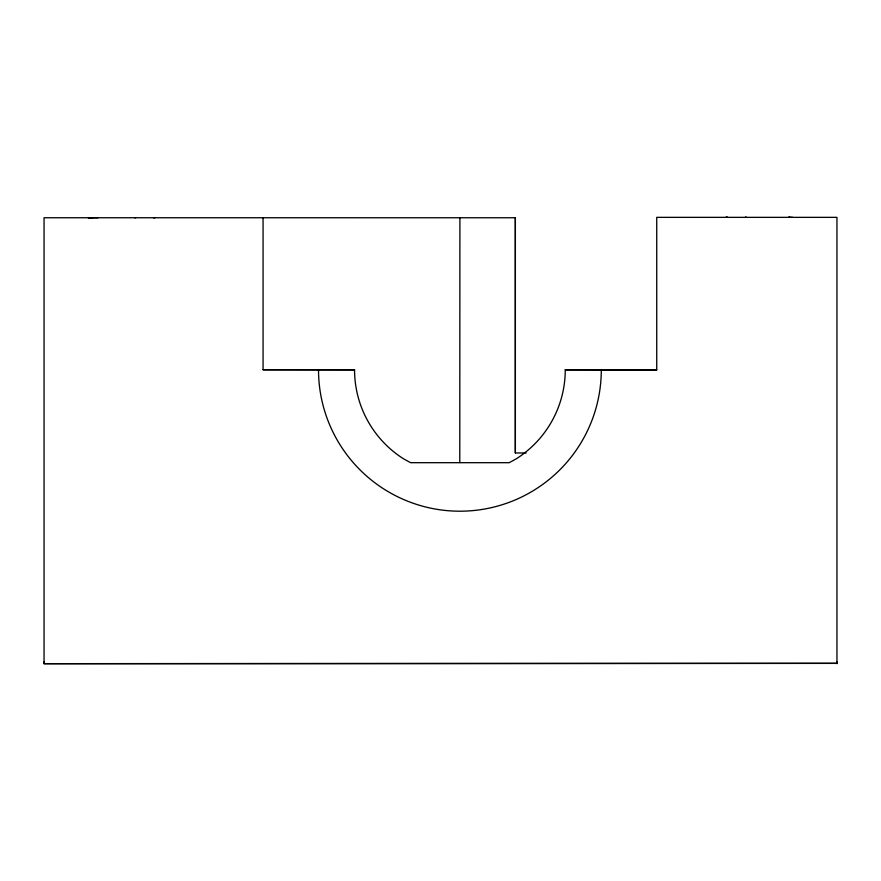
<?xml version="1.0" encoding="UTF-8"?>
<svg xmlns="http://www.w3.org/2000/svg" width="881" height="881" viewBox="0 0 881 881"><rect width="100%" height="100%" fill="white"/><g stroke="black" fill="none" stroke-linecap="round" stroke-linejoin="round"><path stroke-width="1.32" d="M44.05 662.259L44.05 217.75L515.352 217.761L515.352 452.977L526.144 452.977M44.05 663.668L836.95 663.36L44.05 663.668L44.05 661.939M836.95 662.259L836.95 217.354L656.73 217.354L656.73 369.877L565.261 369.811A105.346 105.346 0 0 1 516.354 458.759L509.218 462.69L410.59 462.69L403.454 458.759A105.346 105.346 0 0 1 354.558 369.811L263.067 369.745L263.067 217.75M459.783 462.536L459.904 217.761M515.352 452.977L515.352 217.761M92.571 217.75L88.397 217.75L98.011 217.75M134.782 217.761L135.542 217.761M153.525 217.761L154.946 217.761M788.429 217.332L792.592 217.343M263.067 369.745L354.547 369.811M565.25 369.811L656.73 369.888M836.95 661.939L836.95 663.668M601.294 369.811A141.389 141.389 0 0 1 459.904 511.2A141.389 141.389 0 0 1 318.515 369.811M727.475 217.332L726.054 217.332L727.475 217.332M746.218 217.332L745.458 217.332L746.218 217.332M789.817 217.332L789.068 217.332L789.817 217.332"/></g></svg>
